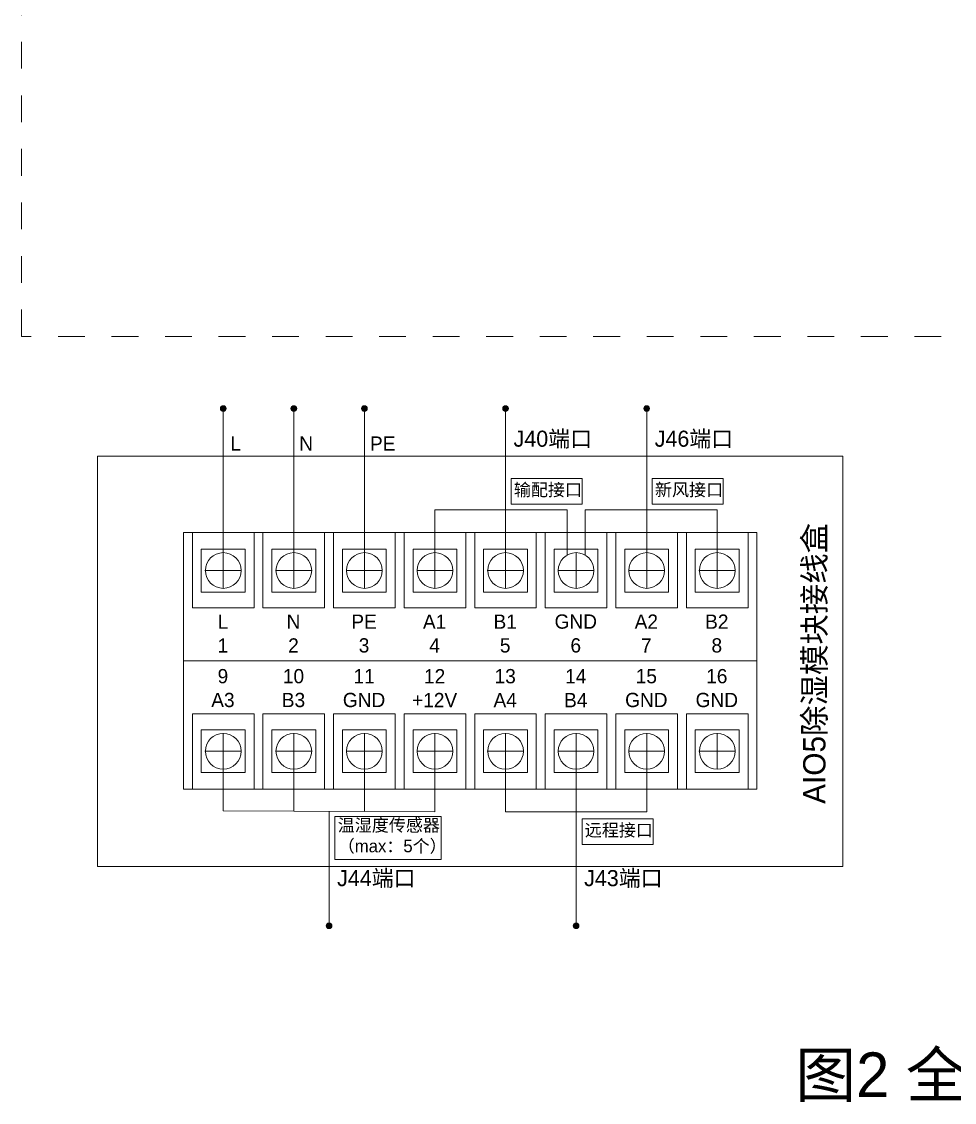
# Model space of a CAD drawing. Header units: millimetres. Extents: x 206 to 1899, y -454 to 296.
# Drawn here: x 1241.5 to 1346.1, y 9.9 to 131 of the extents above; entities that cross this region are included whole.
import ezdxf

# ---------------------------------------------------------------- set-up
doc = ezdxf.new("R2010")
doc.units = ezdxf.units.MM
doc.linetypes.add('HIDDEN', pattern=[0.2, 0.1, -0.1])
doc.layers.add('标注层', color=2, linetype='Continuous', lineweight=15)
doc.layers.add('细实线', color=7, linetype='Continuous', lineweight=15)
doc.styles.add('微软雅黑M', font='思源黑体M_1.ttf', dxfattribs={"height": 1})

msp = doc.modelspace()

# ---------------------------------------------------------------- hatches: boundary and pattern name
at = {"lineweight": 9}
h = msp.add_hatch(color=256, dxfattribs=at)
h.dxf.hatch_style = 1
h.paths.add_polyline_path([(1264.11, 87.98, 0.414214), (1263.79, 87.66), (1264.11, 87.66)])
h.paths.add_polyline_path([(1264.11, 87.66), (1264.11, 87.98, 0.414214), (1263.79, 87.66)], flags=17)
h.paths.add_polyline_path([(1264.11, 87.98, 0.414214), (1263.79, 87.66, 0.414214), (1264.11, 87.34)])
h.paths.add_polyline_path([(1264.11, 87.34, 0.414214), (1264.43, 87.66, 0.414214), (1264.11, 87.98)])
h = msp.add_hatch(color=256, dxfattribs=at)
h.dxf.hatch_style = 1
h.paths.add_polyline_path([(1272.02, 87.98, 0.414214), (1271.7, 87.66), (1272.02, 87.66)])
h.paths.add_polyline_path([(1272.02, 87.66), (1272.02, 87.98, 0.414214), (1271.7, 87.66)], flags=17)
h.paths.add_polyline_path([(1272.02, 87.98, 0.414214), (1271.7, 87.66, 0.414214), (1272.02, 87.34)])
h.paths.add_polyline_path([(1272.02, 87.34, 0.414214), (1272.34, 87.66, 0.414214), (1272.02, 87.98)])
h = msp.add_hatch(color=256, dxfattribs=at)
h.dxf.hatch_style = 1
h.paths.add_polyline_path([(1279.93, 87.98, 0.414214), (1279.61, 87.66), (1279.93, 87.66)])
h.paths.add_polyline_path([(1279.93, 87.66), (1279.93, 87.98, 0.414214), (1279.61, 87.66)], flags=17)
h.paths.add_polyline_path([(1279.93, 87.98, 0.414214), (1279.61, 87.66, 0.414214), (1279.93, 87.34)])
h.paths.add_polyline_path([(1279.93, 87.34, 0.414214), (1280.25, 87.66, 0.414214), (1279.93, 87.98)])
h = msp.add_hatch(color=256, dxfattribs=at)
h.dxf.hatch_style = 1
h.paths.add_polyline_path([(1295.75, 87.98, 0.414214), (1295.43, 87.66), (1295.75, 87.66)])
h.paths.add_polyline_path([(1295.75, 87.66), (1295.75, 87.98, 0.414214), (1295.43, 87.66)], flags=17)
h.paths.add_polyline_path([(1295.75, 87.98, 0.414214), (1295.43, 87.66, 0.414214), (1295.75, 87.34)])
h.paths.add_polyline_path([(1295.75, 87.34, 0.414214), (1296.07, 87.66, 0.414214), (1295.75, 87.98)])
h = msp.add_hatch(color=256, dxfattribs=at)
h.dxf.hatch_style = 1
h.paths.add_polyline_path([(1311.57, 87.98, 0.414214), (1311.25, 87.66), (1311.57, 87.66)])
h.paths.add_polyline_path([(1311.57, 87.66), (1311.57, 87.98, 0.414214), (1311.25, 87.66)], flags=17)
h.paths.add_polyline_path([(1311.57, 87.98, 0.414214), (1311.25, 87.66, 0.414214), (1311.57, 87.34)])
h.paths.add_polyline_path([(1311.57, 87.34, 0.414214), (1311.88, 87.66, 0.414214), (1311.57, 87.98)])
h = msp.add_hatch(color=256, dxfattribs=at)
h.dxf.hatch_style = 1
h.paths.add_polyline_path([(1275.97, 30.02, 0.414214), (1275.65, 29.7), (1275.97, 29.7)])
h.paths.add_polyline_path([(1275.97, 29.7), (1275.97, 30.02, 0.414214), (1275.65, 29.7)], flags=17)
h.paths.add_polyline_path([(1275.97, 30.02, 0.414214), (1275.65, 29.7, 0.414214), (1275.97, 29.38)])
h.paths.add_polyline_path([(1275.97, 29.38, 0.414214), (1276.29, 29.7, 0.414214), (1275.97, 30.02)])
h = msp.add_hatch(color=256, dxfattribs=at)
h.dxf.hatch_style = 1
h.paths.add_polyline_path([(1303.66, 30.02, 0.414214), (1303.34, 29.7), (1303.66, 29.7)])
h.paths.add_polyline_path([(1303.66, 29.7), (1303.66, 30.02, 0.414214), (1303.34, 29.7)], flags=17)
h.paths.add_polyline_path([(1303.66, 30.02, 0.414214), (1303.34, 29.7, 0.414214), (1303.66, 29.38)])
h.paths.add_polyline_path([(1303.66, 29.38, 0.414214), (1303.97, 29.7, 0.414214), (1303.66, 30.02)])

# ---------------------------------------------------------------- linework, layer by layer
for p, q in [((1260.65, 73.78), (1260.65, 65.33)), ((1267.56, 73.78), (1267.56, 65.33)), ((1268.56, 73.78), (1268.56, 65.33)), ((1275.47, 73.78), (1275.47, 65.33)), ((1276.47, 73.78), (1276.47, 65.33)), ((1283.38, 73.78), (1283.38, 65.33)), ((1284.38, 73.78), (1284.38, 65.33)), ((1291.29, 73.78), (1291.29, 65.33)), ((1292.29, 73.78), (1292.29, 65.33)), ((1299.2, 73.78), (1299.2, 65.33)), ((1300.2, 73.78), (1300.2, 65.33)), ((1307.11, 73.78), (1307.11, 65.33)), ((1308.11, 73.78), (1308.11, 65.33)), ((1315.02, 73.78), (1315.02, 65.33)), ((1316.02, 73.78), (1316.02, 65.33)), ((1322.93, 73.78), (1322.93, 65.33)), ((1264.11, 71.51), (1264.11, 67.5)), ((1272.02, 71.51), (1272.02, 67.5)), ((1279.93, 71.51), (1279.93, 67.5)), ((1287.84, 71.51), (1287.84, 67.5)), ((1295.75, 71.51), (1295.75, 67.5)), ((1303.66, 71.51), (1303.66, 67.5)), ((1311.57, 71.51), (1311.57, 67.5)), ((1319.48, 71.51), (1319.48, 67.5)), ((1262.06, 69.51), (1266.11, 69.51)), ((1269.97, 69.51), (1274.02, 69.51)), ((1277.88, 69.51), (1281.93, 69.51)), ((1285.79, 69.51), (1289.84, 69.51)), ((1293.7, 69.51), (1297.75, 69.51)), ((1301.61, 69.51), (1305.66, 69.51)), ((1309.52, 69.51), (1313.57, 69.51)), ((1317.43, 69.51), (1321.48, 69.51)), ((1260.65, 65.33), (1267.56, 65.33)), ((1268.56, 65.33), (1275.47, 65.33)), ((1276.47, 65.33), (1283.38, 65.33)), ((1284.38, 65.33), (1291.29, 65.33)), ((1292.29, 65.33), (1299.2, 65.33)), ((1300.2, 65.33), (1307.11, 65.33)), ((1308.11, 65.33), (1315.02, 65.33)), ((1316.02, 65.33), (1322.93, 65.33)), ((1259.65, 59.38), (1323.93, 59.38)), ((1260.65, 53.44), (1267.56, 53.44)), ((1260.65, 53.44), (1267.56, 53.44)), ((1260.65, 44.99), (1260.65, 53.44)), ((1267.56, 44.99), (1267.56, 53.44)), ((1268.56, 53.44), (1275.47, 53.44)), ((1268.56, 53.44), (1275.47, 53.44)), ((1268.56, 44.99), (1268.56, 53.44)), ((1275.47, 44.99), (1275.47, 53.44)), ((1276.47, 53.44), (1283.38, 53.44)), ((1276.47, 53.44), (1283.38, 53.44)), ((1276.47, 44.99), (1276.47, 53.44)), ((1283.38, 44.99), (1283.38, 53.44)), ((1284.38, 53.44), (1291.29, 53.44)), ((1284.38, 53.44), (1291.29, 53.44)), ((1284.38, 44.99), (1284.38, 53.44)), ((1291.29, 44.99), (1291.29, 53.44)), ((1292.29, 53.44), (1299.2, 53.44)), ((1292.29, 53.44), (1299.2, 53.44)), ((1292.29, 44.99), (1292.29, 53.44)), ((1299.2, 44.99), (1299.2, 53.44)), ((1300.2, 53.44), (1307.11, 53.44)), ((1300.2, 53.44), (1307.11, 53.44)), ((1300.2, 44.99), (1300.2, 53.44)), ((1307.11, 44.99), (1307.11, 53.44)), ((1308.11, 53.44), (1315.02, 53.44)), ((1308.11, 53.44), (1315.02, 53.44)), ((1308.11, 44.99), (1308.11, 53.44)), ((1315.02, 44.99), (1315.02, 53.44)), ((1316.02, 53.44), (1322.93, 53.44)), ((1316.02, 53.44), (1322.93, 53.44)), ((1316.02, 44.99), (1316.02, 53.44)), ((1322.93, 44.99), (1322.93, 53.44)), ((1264.11, 47.26), (1264.11, 51.27)), ((1272.02, 47.26), (1272.02, 51.27)), ((1279.93, 47.26), (1279.93, 51.27)), ((1287.84, 47.26), (1287.84, 51.27)), ((1295.75, 47.26), (1295.75, 51.27)), ((1303.66, 47.26), (1303.66, 51.27)), ((1311.57, 47.26), (1311.57, 51.27)), ((1319.48, 47.26), (1319.48, 51.27)), ((1262.06, 49.26), (1266.11, 49.26)), ((1269.97, 49.26), (1274.02, 49.26)), ((1277.88, 49.26), (1281.93, 49.26)), ((1285.79, 49.26), (1289.84, 49.26)), ((1293.7, 49.26), (1297.75, 49.26)), ((1301.61, 49.26), (1305.66, 49.26)), ((1309.52, 49.26), (1313.57, 49.26)), ((1317.43, 49.26), (1321.48, 49.26))]:
    msp.add_line(p, q, dxfattribs=at)
for points in [[(1323.93, 44.99), (1259.65, 44.99), (1259.65, 73.78), (1323.93, 73.78)], [(1266.56, 71.91), (1261.65, 71.91), (1261.65, 67.1), (1266.56, 67.1)], [(1274.47, 71.91), (1269.56, 71.91), (1269.56, 67.1), (1274.47, 67.1)], [(1282.38, 71.91), (1277.47, 71.91), (1277.47, 67.1), (1282.38, 67.1)], [(1290.29, 71.91), (1285.38, 71.91), (1285.38, 67.1), (1290.29, 67.1)], [(1298.2, 71.91), (1293.29, 71.91), (1293.29, 67.1), (1298.2, 67.1)], [(1306.11, 71.91), (1301.2, 71.91), (1301.2, 67.1), (1306.11, 67.1)], [(1314.02, 71.91), (1309.11, 71.91), (1309.11, 67.1), (1314.02, 67.1)], [(1321.93, 71.91), (1317.02, 71.91), (1317.02, 67.1), (1321.93, 67.1)], [(1266.56, 46.86), (1261.65, 46.86), (1261.65, 51.67), (1266.56, 51.67)], [(1274.47, 46.86), (1269.56, 46.86), (1269.56, 51.67), (1274.47, 51.67)], [(1282.38, 46.86), (1277.47, 46.86), (1277.47, 51.67), (1282.38, 51.67)], [(1290.29, 46.86), (1285.38, 46.86), (1285.38, 51.67), (1290.29, 51.67)], [(1298.2, 46.86), (1293.29, 46.86), (1293.29, 51.67), (1298.2, 51.67)], [(1306.11, 46.86), (1301.2, 46.86), (1301.2, 51.67), (1306.11, 51.67)], [(1314.02, 46.86), (1309.11, 46.86), (1309.11, 51.67), (1314.02, 51.67)], [(1321.93, 46.86), (1317.02, 46.86), (1317.02, 51.67), (1321.93, 51.67)]]:
    msp.add_lwpolyline(points, close=True, dxfattribs=at)
for centre, radius in [((1264.11, 87.66), 0.319), ((1272.02, 87.66), 0.319), ((1279.93, 87.66), 0.319), ((1295.75, 87.66), 0.319), ((1311.57, 87.66), 0.319), ((1264.11, 69.51), 2), ((1272.02, 69.51), 2), ((1279.93, 69.51), 2), ((1287.84, 69.51), 2), ((1295.75, 69.51), 2), ((1303.66, 69.51), 2), ((1311.57, 69.51), 2), ((1319.48, 69.51), 2), ((1264.11, 49.26), 2), ((1272.02, 49.26), 2), ((1279.93, 49.26), 2), ((1287.84, 49.26), 2), ((1295.75, 49.26), 2), ((1303.66, 49.26), 2), ((1311.57, 49.26), 2), ((1319.48, 49.26), 2), ((1275.97, 29.7), 0.319), ((1303.66, 29.7), 0.319)]:
    msp.add_circle(centre, radius, dxfattribs=at)
at = {"layer": '细实线', "lineweight": 9}
for p, q in [((1264.11, 71.38), (1264.11, 87.66)), ((1272.02, 71.38), (1272.02, 87.66)), ((1279.93, 71.38), (1279.93, 87.66)), ((1295.75, 76.31), (1295.75, 87.66)), ((1311.57, 76.31), (1311.57, 87.66)), ((1287.84, 71.51), (1287.84, 76.31)), ((1302.65, 76.31), (1287.84, 76.31)), ((1295.75, 71.51), (1295.75, 76.31)), ((1302.65, 71.24), (1302.65, 76.31)), ((1304.67, 71.24), (1304.67, 76.31)), ((1304.67, 76.31), (1319.48, 76.31)), ((1311.57, 71.51), (1311.57, 76.31)), ((1319.48, 71.51), (1319.48, 76.31)), ((1264.11, 47.39), (1264.11, 42.59)), ((1272.02, 47.39), (1272.02, 42.59)), ((1279.93, 47.39), (1279.93, 42.59)), ((1287.84, 47.26), (1287.84, 42.46)), ((1295.75, 47.26), (1295.75, 42.46)), ((1303.66, 47.26), (1303.66, 29.7)), ((1311.57, 47.26), (1311.57, 42.46)), ((1264.11, 42.59), (1287.84, 42.46)), ((1275.97, 42.53), (1275.97, 29.7)), ((1295.75, 42.46), (1311.57, 42.46))]:
    msp.add_line(p, q, dxfattribs=at)
at = {"layer": '细实线', "linetype": 'HIDDEN', "lineweight": 9, "ltscale": 30}
msp.add_lwpolyline([(1241.51, 296.31), (1488.59, 296.31), (1488.59, 95.75), (1241.51, 95.75)], close=True, dxfattribs=at)
at = {"layer": '细实线', "lineweight": 9}
for points in [[(1250.02, 82.33), (1333.57, 82.33), (1333.57, 36.35), (1250.02, 36.35)], [(1296.38, 79.83), (1304.32, 79.83), (1304.32, 76.94), (1296.38, 76.94)], [(1312.2, 79.83), (1320.14, 79.83), (1320.14, 76.94), (1312.2, 76.94)], [(1276.62, 41.93), (1288.52, 41.93), (1288.52, 37.14), (1276.62, 37.14)], [(1304.33, 41.7), (1312.28, 41.7), (1312.28, 38.81), (1304.33, 38.81)]]:
    msp.add_lwpolyline(points, close=True, dxfattribs=at)

# ---------------------------------------------------------------- texts
at = {"layer": '标注层', "color": 0, "lineweight": 9, "style": '微软雅黑M'}
for s, width, insert, char_height, attachment_point in [('J40端口', 16.2948, (1296.65, 85.18), 1.8, 1), ('J46端口', 16.2948, (1312.47, 85.18), 1.8, 1), ('L', 5.7668, (1265.49, 83.73), 1.6, 5), ('N', 5.7668, (1273.4, 83.73), 1.6, 5), ('PE', 5.7668, (1281.98, 83.73), 1.6, 5), ('输配接口', 16.2948, (1296.68, 79.26), 1.4, 1), ('新风接口', 16.2948, (1312.5, 79.26), 1.4, 1), ('L', 5.7668, (1264.07, 63.78), 1.6, 5), ('N', 5.7668, (1271.98, 63.78), 1.6, 5), ('PE', 5.7668, (1279.89, 63.78), 1.6, 5), ('A1', 5.7668, (1287.8, 63.78), 1.6, 5), ('B1', 5.7668, (1295.71, 63.78), 1.6, 5), ('GND', 5.7668, (1303.62, 63.78), 1.6, 5), ('A2', 5.7668, (1311.53, 63.78), 1.6, 5), ('B2', 5.7668, (1319.43, 63.78), 1.6, 5), ('1', 5.7668, (1264.07, 61.11), 1.6, 5), ('2', 5.7668, (1271.98, 61.11), 1.6, 5), ('3', 5.7668, (1279.89, 61.11), 1.6, 5), ('4', 5.7668, (1287.8, 61.11), 1.6, 5), ('5', 5.7668, (1295.71, 61.11), 1.6, 5), ('6', 5.7668, (1303.62, 61.11), 1.6, 5), ('7', 5.7668, (1311.53, 61.11), 1.6, 5), ('8', 5.7668, (1319.43, 61.11), 1.6, 5), ('9', 5.7668, (1264.07, 57.66), 1.6, 5), ('10', 5.7668, (1271.98, 57.66), 1.6, 5), ('11', 5.7668, (1279.89, 57.66), 1.6, 5), ('12', 5.7668, (1287.8, 57.66), 1.6, 5), ('13', 5.7668, (1295.71, 57.66), 1.6, 5), ('14', 5.7668, (1303.62, 57.66), 1.6, 5), ('15', 5.7668, (1311.53, 57.66), 1.6, 5), ('16', 5.7668, (1319.43, 57.66), 1.6, 5), ('A3', 5.7668, (1264.07, 54.99), 1.6, 5), ('B3', 5.7668, (1271.98, 54.99), 1.6, 5), ('GND', 5.7668, (1279.89, 54.99), 1.6, 5), ('+12V', 5.7668, (1287.8, 54.99), 1.6, 5), ('A4', 5.7668, (1295.71, 54.99), 1.6, 5), ('B4', 5.7668, (1303.62, 54.99), 1.6, 5), ('GND', 5.7668, (1311.53, 54.99), 1.6, 5), ('GND', 5.7668, (1319.43, 54.99), 1.6, 5), ('温湿度传感器\\P（max：5个）', 24.6038, (1276.94, 41.67), 1.4, 1), ('远程接口', 16.2948, (1304.63, 41.12), 1.4, 1), ('J44端口', 16.2948, (1276.87, 35.94), 1.8, 1), ('J43端口', 16.2948, (1304.56, 35.94), 1.8, 1)]:
    msp.add_mtext_dynamic_manual_height_columns(s, width=width, gutter_width=35, heights=[0], dxfattribs=dict(at, insert=insert, char_height=char_height, attachment_point=attachment_point))
at = {"layer": '标注层', "color": 0, "lineweight": 9, "insert": (1330.5, 59.1), "char_height": 2.5, "attachment_point": 5, "rotation": 90, "style": '微软雅黑M'}
msp.add_mtext_dynamic_manual_height_columns('AIO5除湿模块接线盒', width=36.5469, gutter_width=17.5, heights=[4.82], dxfattribs=at)
at = {"layer": '细实线', "lineweight": 9, "insert": (1328.23, 15.51), "char_height": 5, "attachment_point": 1, "style": '微软雅黑M'}
msp.add_mtext_dynamic_manual_height_columns('图2 全联供一温控器托多风盘系统图接线', width=130.5912, gutter_width=5, heights=[0], dxfattribs=at)

doc.saveas('drawing.dxf')
